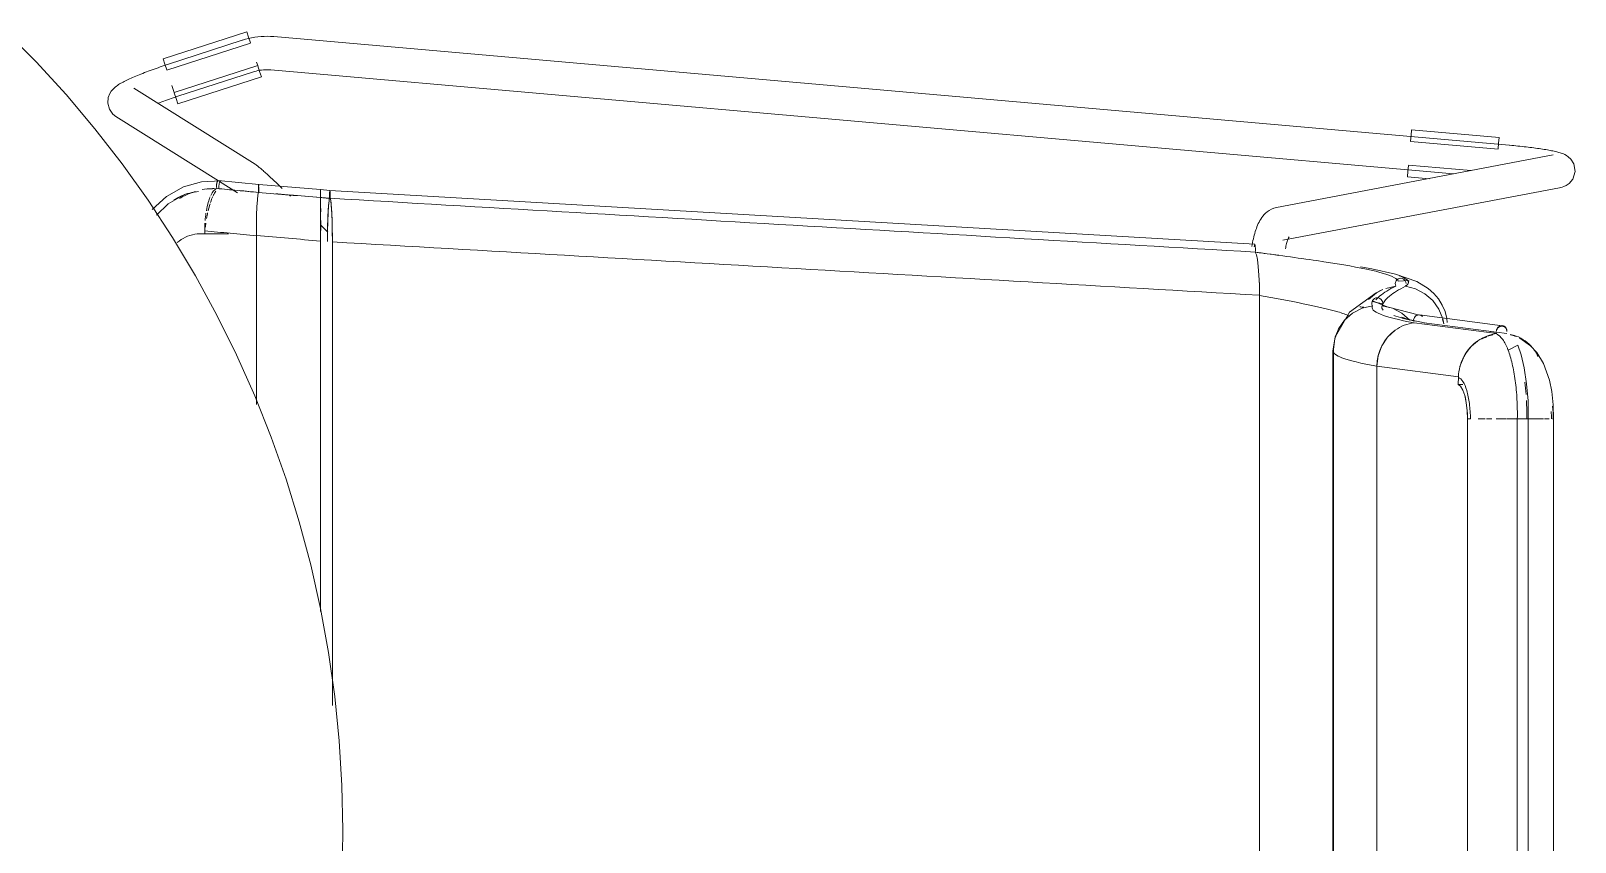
# Model space of a CAD drawing. Header units: millimetres. Extents: x 155927 to 317870, y -36033 to 97293.
# Drawn here: x 216810 to 217365, y 12302 to 12593 of the extents above; entities that cross this region are included whole.
import ezdxf

# ---------------------------------------------------------------- set-up
doc = ezdxf.new("R2010")
doc.units = ezdxf.units.MM
doc.header["$MEASUREMENT"] = 0
doc.layers.add('I-FURN', color=8, linetype='CONTINUOUS', lineweight=9)

msp = doc.modelspace()

# ---------------------------------------------------------------- linework, layer by layer
at = {"layer": 'I-FURN'}
for p, q in [((216812.24, 12581.56), (216800.99, 12592.94)), ((216857.9, 12582.57), (216887.91, 12592.26)), ((216887.91, 12592.26), (216888.54, 12590.31)), ((216859.21, 12578.53), (216889.21, 12588.22)), ((216886.27, 12589.26), (216859.46, 12580.55)), ((216886.32, 12589.28), (216886.27, 12589.26)), ((216887.41, 12589.6), (216886.32, 12589.28)), ((216888.52, 12589.89), (216887.41, 12589.6)), ((216889.63, 12590.13), (216888.52, 12589.89)), ((216888.54, 12590.31), (216889.17, 12588.34)), ((216890.76, 12590.33), (216889.63, 12590.13)), ((216891.89, 12590.48), (216890.76, 12590.33)), ((216893.03, 12590.58), (216891.89, 12590.48)), ((216894.17, 12590.64), (216893.03, 12590.58)), ((216895.31, 12590.66), (216894.17, 12590.64)), ((216896.45, 12590.62), (216895.31, 12590.66)), ((216897.59, 12590.55), (216896.45, 12590.62)), ((217340.91, 12551.6), (216897.59, 12590.54)), ((216823.03, 12569.75), (216812.24, 12581.56)), ((216857.52, 12579.91), (216858.26, 12580.15)), ((216858.53, 12580.62), (216857.9, 12582.57)), ((216858.26, 12580.15), (216859, 12580.4)), ((216859.17, 12578.65), (216858.53, 12580.62)), ((216859, 12580.4), (216859.46, 12580.55)), ((216891.82, 12580.15), (216861.81, 12570.46)), ((216891.41, 12581.41), (216891.79, 12580.25)), ((216891.86, 12580.03), (216892.49, 12578.06)), ((216843.48, 12574.26), (216843.92, 12574.48)), ((216843.92, 12574.48), (216844.37, 12574.71)), ((216844.37, 12574.71), (216844.85, 12574.94)), ((216844.85, 12574.94), (216845.34, 12575.18)), ((216845.34, 12575.18), (216845.85, 12575.41)), ((216845.85, 12575.41), (216846.38, 12575.65)), ((216846.38, 12575.65), (216846.92, 12575.89)), ((216846.92, 12575.89), (216847.48, 12576.13)), ((216847.48, 12576.13), (216848.06, 12576.38)), ((216848.06, 12576.38), (216848.66, 12576.62)), ((216848.66, 12576.62), (216849.27, 12576.87)), ((216849.27, 12576.87), (216849.89, 12577.12)), ((216849.89, 12577.12), (216850.53, 12577.38)), ((216850.53, 12577.38), (216851.19, 12577.63)), ((216851.19, 12577.63), (216851.85, 12577.88)), ((216851.85, 12577.88), (216852.53, 12578.14)), ((216852.53, 12578.14), (216853.22, 12578.39)), ((216853.22, 12578.39), (216853.92, 12578.65)), ((216853.92, 12578.65), (216854.62, 12578.9)), ((216854.62, 12578.9), (216855.34, 12579.16)), ((216855.34, 12579.16), (216856.06, 12579.41)), ((216856.06, 12579.41), (216856.79, 12579.66)), ((216856.79, 12579.66), (216857.52, 12579.91)), ((216863.12, 12566.42), (216893.12, 12576.11)), ((216863.16, 12569.14), (216889.98, 12577.85)), ((216889.98, 12577.85), (216890.62, 12578.04)), ((216890.62, 12578.04), (216891.26, 12578.21)), ((216891.26, 12578.21), (216891.9, 12578.35)), ((216891.9, 12578.35), (216892.56, 12578.46)), ((216892.49, 12578.06), (216893.12, 12576.11)), ((216892.56, 12578.46), (216893.21, 12578.55)), ((216893.21, 12578.55), (216893.87, 12578.61)), ((216893.87, 12578.61), (216894.53, 12578.65)), ((216894.53, 12578.65), (216895.19, 12578.66)), ((216895.19, 12578.66), (216895.86, 12578.64)), ((216895.86, 12578.64), (216896.52, 12578.6)), ((216896.52, 12578.6), (216896.54, 12578.59)), ((216896.54, 12578.59), (217320.89, 12541.31)), ((216833.33, 12557.51), (216823.03, 12569.75)), ((216838.17, 12568.72), (216838.69, 12570.1)), ((216838.69, 12570.1), (216839.26, 12571.01)), ((216839.26, 12571.01), (216839.78, 12571.64)), ((216839.78, 12571.64), (216840.24, 12572.1)), ((216840.24, 12572.1), (216840.67, 12572.47)), ((216840.67, 12572.47), (216841.07, 12572.78)), ((216841.07, 12572.78), (216841.46, 12573.06)), ((216841.46, 12573.06), (216841.85, 12573.32)), ((216841.85, 12573.32), (216842.24, 12573.56)), ((216842.24, 12573.56), (216842.64, 12573.8)), ((216842.64, 12573.8), (216843.05, 12574.03)), ((216843.05, 12574.03), (216843.48, 12574.26)), ((216890.89, 12544.75), (216847.3, 12572.06)), ((216860.98, 12573.04), (216861.78, 12570.56)), ((216862.49, 12568.37), (216861.85, 12570.34)), ((216862.14, 12568.8), (216862.84, 12569.03)), ((216862.84, 12569.03), (216863.16, 12569.14)), ((216838, 12566.74), (216838.17, 12568.72)), ((216838.59, 12564.51), (216838, 12566.74)), ((216839.81, 12562.78), (216838.59, 12564.51)), ((216856.19, 12566.69), (216856.81, 12566.93)), ((216856.81, 12566.93), (216857.45, 12567.16)), ((216857.45, 12567.16), (216858.09, 12567.4)), ((216858.09, 12567.4), (216858.75, 12567.63)), ((216858.75, 12567.63), (216859.42, 12567.87)), ((216859.42, 12567.87), (216860.09, 12568.1)), ((216860.09, 12568.1), (216860.77, 12568.34)), ((216860.77, 12568.34), (216861.45, 12568.57)), ((216861.45, 12568.57), (216862.14, 12568.8)), ((216863.12, 12566.42), (216862.49, 12568.37)), ((216839.81, 12562.78), (216840.93, 12561.89)), ((216840.93, 12561.89), (216877.7, 12538.86)), ((216843.14, 12544.87), (216833.33, 12557.51)), ((217305.52, 12552.94), (217336.93, 12550.18)), ((217305.53, 12553.06), (217305.71, 12555.13)), ((217305.71, 12555.13), (217305.89, 12557.17)), ((217305.89, 12557.17), (217337.3, 12554.41)), ((217337.13, 12552.37), (217336.94, 12550.3)), ((217337.3, 12554.41), (217337.13, 12552.37)), ((217356.76, 12548.12), (217257.47, 12529.3)), ((217341.07, 12551.58), (217340.91, 12551.6)), ((217341.82, 12551.52), (217341.07, 12551.58)), ((217342.57, 12551.45), (217341.82, 12551.52)), ((217343.32, 12551.37), (217342.57, 12551.45)), ((217344.06, 12551.3), (217343.32, 12551.37)), ((217344.8, 12551.22), (217344.06, 12551.3)), ((217345.54, 12551.15), (217344.8, 12551.22)), ((217346.26, 12551.07), (217345.54, 12551.15)), ((217346.98, 12550.98), (217346.26, 12551.07)), ((217347.69, 12550.9), (217346.98, 12550.98)), ((217348.39, 12550.82), (217347.69, 12550.9)), ((217349.08, 12550.73), (217348.39, 12550.82)), ((217349.75, 12550.64), (217349.08, 12550.73)), ((217350.42, 12550.56), (217349.75, 12550.64)), ((217351.06, 12550.47), (217350.42, 12550.56)), ((217351.7, 12550.38), (217351.06, 12550.47)), ((217352.32, 12550.29), (217351.7, 12550.38)), ((217352.92, 12550.2), (217352.32, 12550.29)), ((217353.51, 12550.1), (217352.92, 12550.2)), ((217354.08, 12550.01), (217353.51, 12550.1)), ((217354.63, 12549.92), (217354.08, 12550.01)), ((217355.16, 12549.83), (217354.63, 12549.92)), ((217355.67, 12549.73), (217355.16, 12549.83)), ((217356.17, 12549.64), (217355.67, 12549.73)), ((217356.65, 12549.54), (217356.17, 12549.64)), ((217357.11, 12549.44), (217356.65, 12549.54)), ((217357.55, 12549.35), (217357.11, 12549.44)), ((217357.98, 12549.25), (217357.55, 12549.35)), ((217358.39, 12549.14), (217357.98, 12549.25)), ((217358.79, 12549.03), (217358.39, 12549.14)), ((217359.19, 12548.92), (217358.79, 12549.03)), ((217359.58, 12548.79), (217359.19, 12548.92)), ((217359.99, 12548.65), (217359.58, 12548.79)), ((217360.42, 12548.48), (217359.99, 12548.65)), ((217360.89, 12548.27), (217360.42, 12548.48)), ((217361.45, 12547.96), (217360.89, 12548.27)), ((217362.15, 12547.49), (217361.45, 12547.96)), ((217363.06, 12546.63), (217362.15, 12547.49)), ((216852.44, 12531.85), (216843.14, 12544.87)), ((216890.89, 12544.75), (216891.21, 12544.54)), ((216891.21, 12544.54), (216891.47, 12544.35)), ((216891.47, 12544.35), (216891.7, 12544.18)), ((216891.7, 12544.18), (216891.92, 12544.01)), ((216891.92, 12544.01), (216892.14, 12543.83)), ((216892.14, 12543.83), (216892.37, 12543.64)), ((216892.37, 12543.64), (216892.61, 12543.44)), ((216892.61, 12543.44), (216892.87, 12543.22)), ((216892.87, 12543.22), (216893.13, 12542.99)), ((216893.13, 12542.99), (216893.41, 12542.75)), ((216893.41, 12542.75), (216893.71, 12542.49)), ((216893.71, 12542.49), (216894.02, 12542.22)), ((216894.02, 12542.22), (216894.34, 12541.93)), ((216894.34, 12541.93), (216894.67, 12541.63)), ((216894.67, 12541.63), (216895.03, 12541.31)), ((216895.03, 12541.31), (216895.39, 12540.98)), ((217304.41, 12540.26), (217304.59, 12542.3)), ((217304.59, 12542.3), (217304.77, 12544.37)), ((217327.26, 12542.52), (217304.78, 12544.49)), ((217364.1, 12544.98), (217363.06, 12546.63)), ((217363.75, 12539.47), (217364.59, 12542.22)), ((217364.59, 12542.22), (217364.1, 12544.98)), ((216865.13, 12536.64), (216859.12, 12533.25)), ((216871.65, 12538.52), (216865.13, 12536.64)), ((216878.56, 12538.8), (216871.65, 12538.52)), ((216877.66, 12538.93), (216892.15, 12537.5)), ((216878.04, 12538.64), (216884.52, 12534.58)), ((216892.06, 12536.11), (216892.05, 12535.62)), ((216892.05, 12535.62), (216892.06, 12536.11)), ((216892.07, 12536.57), (216892.06, 12536.11)), ((216892.06, 12536.11), (216892.07, 12536.56)), ((216892.08, 12536.95), (216892.07, 12536.57)), ((216892.07, 12536.56), (216892.08, 12536.95)), ((216892.1, 12537.25), (216892.08, 12536.95)), ((216892.08, 12536.95), (216892.1, 12537.24)), ((216892.13, 12537.44), (216892.1, 12537.25)), ((216892.13, 12537.43), (216892.15, 12537.5)), ((216892.15, 12537.5), (216892.13, 12537.44)), ((216892.15, 12537.5), (216914.36, 12535.68)), ((216892.18, 12537.44), (216892.15, 12537.5)), ((216892.15, 12537.5), (216892.18, 12537.44)), ((216892.2, 12537.25), (216892.18, 12537.44)), ((216892.18, 12537.44), (216892.2, 12537.25)), ((216892.23, 12536.96), (216892.2, 12537.25)), ((216892.2, 12537.25), (216892.23, 12536.96)), ((216892.25, 12536.13), (216892.24, 12536.58)), ((216892.24, 12536.58), (216892.25, 12536.12)), ((216892.26, 12535.64), (216892.25, 12536.13)), ((216892.25, 12536.12), (216892.26, 12535.63)), ((216895.39, 12540.98), (216895.77, 12540.64)), ((216895.77, 12540.64), (216896.16, 12540.29)), ((216896.16, 12540.29), (216896.56, 12539.92)), ((216896.56, 12539.92), (216896.97, 12539.54)), ((216896.97, 12539.54), (216897.4, 12539.15)), ((216897.4, 12539.15), (216897.83, 12538.74)), ((216897.83, 12538.74), (216898.28, 12538.33)), ((216898.28, 12538.33), (216898.73, 12537.91)), ((216898.73, 12537.91), (216899.19, 12537.47)), ((216899.19, 12537.47), (216899.66, 12537.03)), ((216899.66, 12537.03), (216900.14, 12536.59)), ((216900.14, 12536.59), (216900.63, 12536.13)), ((216914.36, 12535.68), (216914.35, 12535.61)), ((216914.35, 12535.61), (216914.36, 12535.67)), ((216914.36, 12535.61), (216914.36, 12535.68)), ((216917.71, 12535.41), (216914.36, 12535.67)), ((216914.36, 12535.67), (216914.36, 12535.6)), ((217259.7, 12517.51), (217359, 12536.33)), ((217304.41, 12540.26), (217312.3, 12539.57)), ((217359.41, 12536.42), (217359, 12536.33)), ((217359.93, 12536.55), (217359.41, 12536.42)), ((217360.55, 12536.77), (217359.93, 12536.55)), ((217361.35, 12537.14), (217360.55, 12536.77)), ((217362.43, 12537.89), (217361.35, 12537.14)), ((217363.75, 12539.47), (217362.43, 12537.89)), ((216861.21, 12518.47), (216852.44, 12531.85)), ((216859.12, 12533.25), (216853.97, 12528.51)), ((216859.7, 12530.57), (216855.48, 12526.54)), ((216865.53, 12533.94), (216859.7, 12530.57)), ((216891.69, 12532.03), (216891.54, 12529.55)), ((216891.54, 12529.59), (216891.69, 12532.03)), ((216891.69, 12532.05), (216891.87, 12533.76)), ((216891.87, 12533.76), (216891.69, 12532.03)), ((216891.87, 12533.77), (216892.06, 12534.65)), ((216892.06, 12534.65), (216891.87, 12533.76)), ((216892.05, 12535.62), (216892.05, 12535.12)), ((216892.05, 12535.12), (216892.05, 12535.62)), ((216892.05, 12535.12), (216892.06, 12534.65)), ((216892.06, 12534.65), (216892.05, 12535.12)), ((216892.25, 12534.67), (216892.26, 12535.14)), ((216892.26, 12535.14), (216892.25, 12534.66)), ((216892.26, 12535.14), (216892.26, 12535.64)), ((216892.26, 12535.63), (216892.26, 12535.14)), ((216903.11, 12533.77), (216903.62, 12533.29)), ((216914.31, 12527.7), (216914.32, 12530.2)), ((216914.32, 12530.2), (216914.31, 12527.7)), ((216914.32, 12530.2), (216914.33, 12531.95)), ((216914.33, 12531.95), (216914.32, 12530.2)), ((216914.33, 12531.95), (216914.35, 12532.84)), ((216914.35, 12532.84), (216914.33, 12531.95)), ((216914.35, 12535.42), (216914.35, 12535.61)), ((216914.35, 12535.61), (216914.35, 12535.42)), ((216914.35, 12535.13), (216914.35, 12535.42)), ((216914.35, 12535.42), (216914.35, 12535.13)), ((216914.35, 12534.74), (216914.35, 12535.13)), ((216914.35, 12535.13), (216914.35, 12534.75)), ((216914.35, 12534.75), (216914.35, 12534.3)), ((216914.35, 12534.29), (216914.35, 12534.74)), ((216914.35, 12534.3), (216914.35, 12533.81)), ((216914.35, 12533.8), (216914.35, 12534.29)), ((216914.35, 12533.81), (216914.35, 12533.31)), ((216914.35, 12533.31), (216914.35, 12533.8)), ((216914.35, 12532.84), (216914.35, 12533.31)), ((216914.35, 12533.31), (216914.35, 12532.84)), ((216914.36, 12535.42), (216914.36, 12535.61)), ((216914.36, 12535.6), (216914.36, 12535.42)), ((216914.36, 12535.42), (216914.36, 12535.12)), ((216914.36, 12535.12), (216914.36, 12535.42)), ((216914.36, 12535.12), (216914.36, 12534.74)), ((216914.36, 12534.74), (216914.36, 12535.12)), ((216914.36, 12534.74), (216914.36, 12534.29)), ((216914.36, 12534.29), (216914.36, 12534.74)), ((216914.36, 12534.29), (216914.36, 12533.8)), ((216914.36, 12533.8), (216914.36, 12534.29)), ((216914.36, 12533.8), (216914.36, 12533.3)), ((216914.36, 12533.3), (216914.36, 12533.8)), ((216914.36, 12533.3), (216914.36, 12532.83)), ((216914.36, 12532.83), (216914.36, 12533.3)), ((216914.39, 12530.18), (216914.38, 12531.94)), ((216914.38, 12531.93), (216914.39, 12530.18)), ((216914.39, 12530.18), (216914.4, 12527.68)), ((216914.4, 12527.69), (216914.39, 12530.18)), ((216917.4, 12531.66), (216917.21, 12529.91)), ((216917.61, 12532.56), (216917.4, 12531.66)), ((216917.61, 12534.01), (216917.6, 12533.52)), ((216917.6, 12533.52), (216917.61, 12533.03)), ((216917.62, 12534.47), (216917.61, 12534.01)), ((216917.61, 12533.03), (216917.61, 12532.56)), ((216917.64, 12534.85), (216917.62, 12534.47)), ((216917.66, 12535.14), (216917.64, 12534.85)), ((216917.69, 12535.33), (216917.66, 12535.14)), ((216917.71, 12535.4), (216917.69, 12535.33)), ((216917.71, 12535.4), (217249.62, 12516.11)), ((216917.74, 12535.33), (216917.71, 12535.4)), ((216917.77, 12535.15), (216917.74, 12535.33)), ((216917.79, 12534.85), (216917.77, 12535.15)), ((216917.81, 12534.47), (216917.79, 12534.85)), ((216917.82, 12534.02), (216917.81, 12534.47)), ((216917.81, 12532.57), (216917.82, 12533.04)), ((216918.02, 12531.68), (216917.81, 12532.57)), ((216917.82, 12533.53), (216917.82, 12534.02)), ((216917.82, 12533.04), (216917.82, 12533.53)), ((216918.22, 12529.93), (216918.02, 12531.68)), ((216891.35, 12523.01), (216891.42, 12526.45)), ((216891.42, 12526.45), (216891.35, 12523.01)), ((216891.54, 12529.55), (216891.42, 12526.45)), ((216891.43, 12526.52), (216891.54, 12529.59)), ((216914.3, 12524.57), (216914.29, 12521)), ((216914.3, 12524.57), (216914.31, 12527.7)), ((216914.31, 12527.7), (216914.3, 12524.57)), ((216917.05, 12527.41), (216916.93, 12524.29)), ((216917.21, 12529.91), (216917.05, 12527.41)), ((216918.38, 12527.43), (216918.22, 12529.93)), ((216918.5, 12524.3), (216918.38, 12527.43)), ((217251.46, 12524.59), (217251.17, 12524.06)), ((217251.78, 12525.13), (217251.46, 12524.59)), ((217252.14, 12525.67), (217251.78, 12525.13)), ((217252.54, 12526.2), (217252.14, 12525.67)), ((217252.99, 12526.73), (217252.54, 12526.2)), ((217253.51, 12527.25), (217252.99, 12526.73)), ((217254.11, 12527.76), (217253.51, 12527.25)), ((217254.8, 12528.24), (217254.11, 12527.76)), ((217255.59, 12528.68), (217254.8, 12528.24)), ((217256.48, 12529.05), (217255.59, 12528.68)), ((217257.47, 12529.3), (217256.48, 12529.05)), ((216881.28, 12519.86), (216871.53, 12519.86)), ((216872.77, 12519.81), (216872.77, 12520.85)), ((216891.35, 12522.92), (216891.32, 12519.15)), ((216891.32, 12519.27), (216891.35, 12522.92)), ((216891.32, 12519.15), (216891.32, 12458.6)), ((216891.32, 12458.6), (216891.32, 12519.15)), ((216914.29, 12521), (216914.3, 12524.56)), ((216914.29, 12517.21), (216914.29, 12521)), ((216914.29, 12521), (216914.29, 12517.21)), ((216916.97, 12520.44), (216914.3, 12523.01)), ((216914.41, 12524.56), (216914.42, 12521)), ((216914.42, 12521), (216914.41, 12524.56)), ((216916.85, 12520.74), (216916.82, 12517.06)), ((216916.93, 12524.29), (216916.85, 12520.74)), ((216918.58, 12520.73), (216918.5, 12524.3)), ((216918.61, 12516.95), (216918.58, 12520.73)), ((217249.43, 12519.35), (217249.27, 12518.71)), ((217249.61, 12519.98), (217249.43, 12519.35)), ((217249.79, 12520.6), (217249.61, 12519.98)), ((217249.98, 12521.2), (217249.79, 12520.6)), ((217250.19, 12521.79), (217249.98, 12521.2)), ((217250.41, 12522.37), (217250.19, 12521.79)), ((217250.64, 12522.94), (217250.41, 12522.37)), ((217250.9, 12523.5), (217250.64, 12522.94)), ((217251.17, 12524.06), (217250.9, 12523.5)), ((216869.43, 12504.75), (216861.21, 12518.47)), ((216914.29, 12384.38), (216914.29, 12517.21)), ((216914.29, 12517.21), (216914.29, 12384.38)), ((216918.61, 12350.68), (216918.61, 12516.95)), ((216918.61, 12516.95), (216918.61, 12350.68)), ((217248.72, 12516.01), (217248.6, 12515.3)), ((217248.84, 12516.7), (217248.72, 12516.01)), ((217248.98, 12517.38), (217248.84, 12516.7)), ((217249.12, 12518.05), (217248.98, 12517.38)), ((217249.27, 12518.71), (217249.12, 12518.05)), ((217249.44, 12515.2), (217249.48, 12515.58)), ((217249.48, 12515.57), (217249.44, 12515.19)), ((217249.48, 12515.58), (217249.52, 12515.87)), ((217249.52, 12515.86), (217249.48, 12515.57)), ((217249.62, 12516.11), (217249.57, 12516.05)), ((217249.57, 12516.05), (217249.62, 12516.11)), ((217249.73, 12515.85), (217249.77, 12515.55)), ((217249.77, 12515.55), (217249.73, 12515.84)), ((217249.8, 12515.16), (217249.77, 12515.55)), ((217249.77, 12515.55), (217249.8, 12515.16)), ((217249.83, 12514.71), (217249.8, 12515.16)), ((217249.8, 12515.16), (217249.83, 12514.71)), ((217249.81, 12513.25), (217249.83, 12513.72)), ((217249.83, 12513.72), (217249.81, 12513.25)), ((217249.83, 12514.21), (217249.83, 12514.71)), ((217249.83, 12514.71), (217249.83, 12514.22)), ((217249.83, 12514.22), (217249.83, 12513.72)), ((217249.83, 12513.72), (217249.83, 12514.21)), ((217260.73, 12514.96), (217260.63, 12514.47)), ((217260.83, 12515.43), (217260.73, 12514.96)), ((217260.93, 12515.88), (217260.83, 12515.43)), ((217261.04, 12516.3), (217260.93, 12515.88)), ((217261.15, 12516.7), (217261.04, 12516.3)), ((217261.26, 12517.06), (217261.15, 12516.7)), ((217261.36, 12517.4), (217261.26, 12517.06)), ((217261.47, 12517.7), (217261.36, 12517.4)), ((217261.57, 12517.97), (217261.47, 12517.7)), ((217261.67, 12518.2), (217261.57, 12517.97)), ((217261.75, 12518.4), (217261.67, 12518.2)), ((217261.83, 12518.55), (217261.75, 12518.4)), ((217261.88, 12518.64), (217261.83, 12518.55)), ((217261.92, 12518.71), (217261.88, 12518.64)), ((217261.93, 12518.73), (217261.92, 12518.71)), ((217249.81, 12513.25), (217250.21, 12512.34)), ((217250.21, 12512.34), (217249.81, 12513.25)), ((217250.21, 12512.34), (217250.58, 12510.61)), ((217250.58, 12510.6), (217250.21, 12512.34)), ((217250.58, 12510.6), (217250.89, 12508.13)), ((217250.89, 12508.1), (217250.58, 12510.6)), ((217250.89, 12508.1), (217251.13, 12505.05)), ((217251.13, 12505), (217250.89, 12508.1)), ((217291.6, 12507.27), (217287.54, 12508)), ((216877.1, 12490.71), (216869.43, 12504.75)), ((217251.13, 12505), (217251.28, 12501.53)), ((217251.28, 12501.46), (217251.13, 12505)), ((217300.12, 12505.38), (217291.6, 12507.27)), ((217300.13, 12502.52), (217300.04, 12502.02)), ((217300.04, 12502.02), (217300.13, 12502.51)), ((217307.75, 12502.71), (217300.12, 12505.38)), ((217300.34, 12502.97), (217300.13, 12502.52)), ((217300.13, 12502.51), (217300.34, 12502.96)), ((217300.34, 12502.96), (217300.66, 12503.34)), ((217300.66, 12503.34), (217300.34, 12502.97)), ((217300.66, 12503.34), (217301.06, 12503.63)), ((217301.06, 12503.63), (217300.66, 12503.34)), ((217301.52, 12503.82), (217301.06, 12503.63)), ((217301.06, 12503.63), (217301.52, 12503.81)), ((217304.95, 12503.07), (217301.11, 12502.88)), ((217301.52, 12503.81), (217302.01, 12503.87)), ((217302.01, 12503.87), (217301.52, 12503.82)), ((217302.01, 12503.87), (217302.49, 12503.8)), ((217302.49, 12503.8), (217302.01, 12503.87)), ((217302.49, 12503.8), (217302.94, 12503.6)), ((217302.95, 12503.61), (217302.49, 12503.8)), ((217302.94, 12503.6), (217303.34, 12503.3)), ((217303.34, 12503.31), (217302.95, 12503.61)), ((217303.65, 12502.92), (217303.34, 12503.31)), ((217303.34, 12503.3), (217303.65, 12502.91)), ((217303.84, 12502.46), (217303.65, 12502.92)), ((217303.65, 12502.91), (217303.84, 12502.46)), ((217303.84, 12502.46), (217303.92, 12501.97)), ((217303.92, 12501.97), (217303.84, 12502.46)), ((217304.63, 12501.91), (217304.95, 12503.07)), ((217311.86, 12500.2), (217307.75, 12502.71)), ((217251.28, 12501.47), (217251.34, 12497.77)), ((217251.34, 12497.7), (217251.28, 12501.46)), ((217251.34, 12114.3), (217251.34, 12497.7)), ((217251.34, 12497.7), (217251.34, 12114.3)), ((217283.67, 12491.69), (217293.21, 12498.67)), ((217293.29, 12498.63), (217290.45, 12496.22)), ((217290.45, 12496.22), (217293.29, 12498.61)), ((217293.1, 12496.81), (217293.59, 12496.88)), ((217293.59, 12496.88), (217293.1, 12496.82)), ((217293.21, 12498.67), (217294.96, 12499.56)), ((217295.58, 12499.87), (217293.29, 12498.63)), ((217293.29, 12498.61), (217294.96, 12499.56)), ((217293.59, 12496.88), (217294.08, 12496.81)), ((217294.08, 12496.82), (217293.59, 12496.88)), ((217296.61, 12500.26), (217300.22, 12501.05)), ((217300.22, 12501.05), (217296.61, 12500.27)), ((217300.07, 12501.52), (217300.04, 12502.02)), ((217300.04, 12502.02), (217300.07, 12501.52)), ((217300.22, 12501.05), (217300.07, 12501.52)), ((217300.07, 12501.52), (217300.22, 12501.05)), ((217303.87, 12501.47), (217303.71, 12501)), ((217303.71, 12501), (217303.88, 12501.47)), ((217307.34, 12500.09), (217303.71, 12501)), ((217310.66, 12498.35), (217307.34, 12500.09)), ((217313.49, 12495.87), (217310.66, 12498.35)), ((217313.83, 12498.46), (217311.86, 12500.2)), ((217315.51, 12496.49), (217313.83, 12498.46)), ((217278.56, 12483.04), (217283.67, 12491.69)), ((217284.72, 12491.39), (217281.85, 12488.89)), ((217281.86, 12488.88), (217284.73, 12491.39)), ((217288.12, 12493.15), (217284.72, 12491.39)), ((217284.73, 12491.39), (217288.12, 12493.14)), ((217291.83, 12494.04), (217288.12, 12493.15)), ((217291.72, 12495.5), (217291.63, 12495.01)), ((217291.63, 12495.01), (217291.67, 12494.51)), ((217291.64, 12495), (217291.72, 12495.5)), ((217291.67, 12494.51), (217291.64, 12495)), ((217291.84, 12494.04), (217291.67, 12494.51)), ((217291.67, 12494.51), (217291.83, 12494.04)), ((217291.72, 12495.5), (217291.92, 12495.95)), ((217291.92, 12495.95), (217291.72, 12495.5)), ((217295.62, 12494.72), (217291.73, 12495.55)), ((217297.19, 12493.68), (217291.87, 12495.85)), ((217291.92, 12495.95), (217292.23, 12496.33)), ((217292.23, 12496.33), (217291.92, 12495.95)), ((217292.64, 12496.63), (217292.23, 12496.33)), ((217292.23, 12496.33), (217292.64, 12496.62)), ((217293.1, 12496.82), (217292.64, 12496.63)), ((217292.64, 12496.62), (217293.1, 12496.81)), ((217294.54, 12496.63), (217294.08, 12496.82)), ((217294.08, 12496.81), (217294.54, 12496.62)), ((217294.94, 12496.33), (217294.54, 12496.63)), ((217294.54, 12496.62), (217294.94, 12496.33)), ((217294.94, 12496.33), (217295.25, 12495.95)), ((217295.26, 12495.95), (217294.94, 12496.33)), ((217295.25, 12495.95), (217295.46, 12495.5)), ((217295.46, 12495.5), (217295.26, 12495.95)), ((217295.5, 12494.51), (217295.34, 12494.04)), ((217295.34, 12494.04), (217295.5, 12494.51)), ((217295.34, 12494.04), (217295.63, 12494)), ((217299.05, 12493.15), (217295.34, 12494.04)), ((217295.46, 12495.5), (217295.54, 12495)), ((217295.54, 12495.01), (217295.46, 12495.5)), ((217295.5, 12494.51), (217295.54, 12495.01)), ((217295.54, 12495), (217295.5, 12494.51)), ((217308.8, 12490.71), (217297.19, 12493.68)), ((217302.45, 12491.39), (217299.05, 12493.15)), ((217305.32, 12488.89), (217302.45, 12491.39)), ((217315.66, 12492.79), (217313.49, 12495.87)), ((217316.89, 12494.29), (217315.51, 12496.49)), ((217317.06, 12489.28), (217315.66, 12492.79)), ((217317.92, 12491.92), (217316.89, 12494.29)), ((217318.57, 12489.42), (217317.92, 12491.92)), ((216884.2, 12476.37), (216877.1, 12490.71)), ((217278.49, 12482.89), (217279.86, 12486.06)), ((217281.85, 12488.89), (217279.68, 12485.75)), ((217279.69, 12485.75), (217281.86, 12488.88)), ((217302.42, 12489.89), (217304.85, 12489.13)), ((217304.85, 12489.13), (217311.15, 12487.75)), ((217306.7, 12489.36), (217306.63, 12488.87)), ((217306.63, 12488.87), (217306.66, 12488.37)), ((217306.9, 12489.81), (217306.7, 12489.36)), ((217336.52, 12484.06), (217306.82, 12487.9)), ((217307.2, 12490.19), (217306.9, 12489.81)), ((217307.58, 12490.49), (217307.2, 12490.19)), ((217308.02, 12490.68), (217307.58, 12490.49)), ((217308.49, 12490.74), (217308.02, 12490.68)), ((217308.96, 12490.68), (217308.49, 12490.74)), ((217338.5, 12486.87), (217308.72, 12490.73)), ((217309.4, 12490.49), (217308.96, 12490.68)), ((217309.79, 12490.2), (217309.4, 12490.49)), ((217340.06, 12484.03), (217310.37, 12487.88)), ((217317.05, 12489.27), (217317.43, 12487.53)), ((217317.43, 12487.53), (217317.06, 12489.28)), ((217318.72, 12488), (217318.57, 12489.42)), ((217277.69, 12477.85), (217278.49, 12482.89)), ((217277.84, 12478.39), (217278.32, 12482.18)), ((217278.32, 12482.18), (217277.84, 12478.39)), ((217278.32, 12482.18), (217279.69, 12485.75)), ((217279.68, 12485.75), (217278.32, 12482.18)), ((217297.31, 12482.78), (217295.23, 12479.67)), ((217300.05, 12485.27), (217297.31, 12482.78)), ((217336.53, 12484.49), (217334.09, 12484.81)), ((217344.69, 12482.39), (217344.49, 12482.49)), ((217348.59, 12479.71), (217344.69, 12482.39)), ((216890.73, 12461.76), (216884.2, 12476.37)), ((217277.69, 12477.85), (217277.69, 12173.05)), ((217277.84, 12133.6), (217277.84, 12478.39)), ((217277.84, 12478.39), (217277.84, 12133.6)), ((217293.92, 12476.12), (217293.44, 12472.35)), ((217295.23, 12479.67), (217293.92, 12476.12)), ((217344.08, 12479.85), (217340.54, 12478.09)), ((217345.25, 12476.4), (217344.08, 12479.85)), ((217346.35, 12471.71), (217345.25, 12476.4)), ((217350.88, 12477.24), (217348.59, 12479.71)), ((217353.27, 12473.36), (217350.88, 12477.24)), ((217293.44, 12472.35), (217322.72, 12468.49)), ((217293.44, 12139.64), (217293.44, 12472.35)), ((217293.44, 12472.35), (217293.44, 12139.64)), ((217347.19, 12466.08), (217346.35, 12471.71)), ((217355.4, 12467.31), (217353.27, 12473.36)), ((217322.72, 12468.49), (217322.65, 12465.78)), ((217324.32, 12465.78), (217322.65, 12465.78)), ((217322.65, 12465.78), (217323.51, 12465.14)), ((217323.51, 12465.14), (217324.3, 12463.79)), ((217324.3, 12463.79), (217324.97, 12461.8)), ((217347.68, 12459.96), (217347.19, 12466.08)), ((217356.19, 12463.27), (217355.4, 12467.31)), ((216896.66, 12446.91), (216890.73, 12461.76)), ((217324.97, 12461.8), (217325.48, 12459.31)), ((217325.48, 12459.31), (217325.8, 12456.46)), ((217347.77, 12453.42), (217347.68, 12459.96)), ((217356.7, 12458.45), (217356.19, 12463.27)), ((217356.81, 12453.42), (217356.7, 12458.45)), ((217325.8, 12456.46), (217325.91, 12453.42)), ((217325.91, 12453.42), (217325.91, 12158.57)), ((217325.97, 12158.57), (217325.97, 12453.42)), ((217329.82, 12453.42), (217332.28, 12453.42)), ((217332.8, 12453.42), (217334.65, 12453.42)), ((217336.27, 12453.42), (217339.83, 12453.42)), ((217343.84, 12453.42), (217340.03, 12453.42)), ((217340.03, 12453.42), (217343.84, 12453.42)), ((217343.81, 12453.42), (217343.81, 12158.57)), ((217343.92, 12453.42), (217347.77, 12453.42)), ((217344.14, 12453.42), (217343.92, 12453.42)), ((217344.47, 12453.42), (217344.14, 12453.42)), ((217344.89, 12453.42), (217344.47, 12453.42)), ((217345.37, 12453.42), (217344.89, 12453.42)), ((217345.87, 12453.42), (217345.37, 12453.42)), ((217346.36, 12453.42), (217345.87, 12453.42)), ((217346.81, 12453.42), (217346.36, 12453.42)), ((217347.2, 12453.42), (217346.81, 12453.42)), ((217347.51, 12453.42), (217347.2, 12453.42)), ((217347.7, 12453.42), (217347.51, 12453.42)), ((217350.55, 12453.42), (217347.53, 12453.42)), ((217347.53, 12453.42), (217350.54, 12453.42)), ((217347.77, 12453.42), (217347.7, 12453.42)), ((217347.77, 12158.57), (217347.77, 12453.42)), ((217350.71, 12453.42), (217353.29, 12453.42)), ((217353.57, 12453.42), (217355.32, 12453.42)), ((217356.51, 12453.42), (217356.79, 12453.42)), ((217356.81, 12453.42), (217356.64, 12453.42)), ((217356.81, 12158.57), (217356.81, 12453.42)), ((216902, 12431.82), (216896.66, 12446.91)), ((216906.73, 12416.54), (216902, 12431.82)), ((216910.84, 12401.08), (216906.73, 12416.54)), ((216914.33, 12385.46), (216910.84, 12401.08)), ((216917.19, 12369.72), (216914.33, 12385.46)), ((216919.43, 12353.88), (216917.19, 12369.72)), ((216921.02, 12337.96), (216919.43, 12353.88)), ((216921.98, 12321.99), (216921.02, 12337.96)), ((216922.3, 12306), (216921.98, 12321.99)), ((216922.21, 12297.36), (216922.3, 12306))]:
    msp.add_line(p, q, dxfattribs=at)
for centre, major_axis, ratio, start_param, end_param in [((217308.51, 12472.22), (0, -15.78), 0.955139, 3.495799, 3.737346), ((217308.51, 12472.22), (0, -15.78), 0.955139, 3.254129, 3.495629), ((217308.49, 12488.78), (0, -1.96), 0.955139, 2.379629, 4.923331), ((217308.51, 12472.22), (0, -15.78), 0.955139, 3.737469, 4.704147), ((217341.06, 12453.42), (15.75, 0), 0.000004, 2.669107, 2.851347), ((217352.53, 12453.42), (0, 12.4), 0.287441, 4.712389, 4.932602)]:
    msp.add_ellipse(centre, major_axis=major_axis, ratio=ratio, start_param=start_param, end_param=end_param, dxfattribs=at)
for points in [[(216871.83, 12535.74), (216873.06, 12535.94), (216874.32, 12535.97), (216875.58, 12535.98)], [(216876.28, 12536.05), (216875.38, 12536.03), (216874.48, 12535.97), (216873.59, 12535.87)], [(216877.11, 12536.09), (216879.55, 12535.85), (216884.5, 12535.37), (216889.54, 12534.89), (216892.06, 12534.65)], [(216878.41, 12538.74), (216878.37, 12538.7), (216878.27, 12538.58), (216878.14, 12538.28), (216878.02, 12537.9), (216877.93, 12537.44), (216877.86, 12536.95), (216877.83, 12536.45), (216877.83, 12536.14), (216877.84, 12535.99)], [(216874.69, 12530.63), (216874.44, 12529.83), (216874.21, 12528.96), (216873.99, 12528.03)], [(216875.68, 12533.26), (216875.38, 12532.62), (216875.11, 12531.88), (216874.84, 12531.06)], [(216876.75, 12535.08), (216876.43, 12534.67), (216876.1, 12534.15), (216875.79, 12533.51)], [(216885.16, 12535.37), (216887.45, 12535.14), (216889.75, 12534.91), (216892.06, 12534.68)], [(216914.35, 12532.84), (216910.63, 12533.14), (216903.19, 12533.74), (216895.77, 12534.35), (216892.06, 12534.65)], [(216914.35, 12532.84), (216914.93, 12532.79), (216916.08, 12532.7), (216917.24, 12532.61), (216917.81, 12532.57)], [(216914.36, 12532.83), (216914.9, 12532.78), (216915.99, 12532.69), (216917.07, 12532.6), (216917.61, 12532.56)], [(216917.61, 12532.56), (216917.6, 12533.15), (216917.6, 12534.66), (216917.68, 12535.4), (216917.71, 12535.41)], [(217249.81, 12513.25), (217194.58, 12516.47), (217083.98, 12522.91), (216973.22, 12529.35), (216917.81, 12532.57)], [(216872.94, 12524.57), (216873.01, 12525.47), (216873.12, 12526.35), (216873.24, 12527.21)], [(216873.84, 12527.38), (216873.7, 12526.73), (216873.56, 12526.07), (216873.44, 12525.38)], [(216871.25, 12519.86), (216871.76, 12519.87), (216872.27, 12519.85), (216872.77, 12519.81)], [(216872.77, 12520.85), (216872.78, 12521.8), (216872.81, 12522.73), (216872.87, 12523.63)], [(216872.77, 12520.85), (216875.8, 12520.59), (216881.94, 12520.05), (216888.19, 12519.46), (216891.32, 12519.15)], [(216873.19, 12523.69), (216873.12, 12523.22), (216873.07, 12522.74), (216873.02, 12522.27)], [(216891.32, 12519.27), (216895.15, 12518.93), (216898.97, 12518.59), (216902.8, 12518.24)], [(216902.8, 12518.24), (216906.63, 12517.9), (216910.46, 12517.56), (216914.29, 12517.21)], [(216918.61, 12516.95), (216974.13, 12513.75), (217029.64, 12510.56), (217085.1, 12507.36)], [(217249.82, 12513.23), (217252.64, 12512.87), (217255.48, 12512.52), (217258.29, 12512.16)], [(217085.1, 12507.36), (217140.56, 12504.17), (217195.98, 12500.97), (217251.34, 12497.77)], [(217287.37, 12493.65), (217287.84, 12493.59), (217288.31, 12493.54), (217288.77, 12493.48)], [(217291.84, 12494.04), (217291.29, 12493.01), (217293.25, 12490.97), (217301.32, 12488.92), (217306.82, 12487.9)], [(217295.34, 12494.04), (217295.05, 12493.49), (217295.19, 12492.95), (217295.76, 12492.4)], [(217299.49, 12490.5), (217301.39, 12489.84), (217304.2, 12489.19), (217307.24, 12488.53)], [(217336.52, 12484.06), (217335.28, 12483.91), (217332.9, 12483.33), (217329.56, 12481.56), (217326.72, 12479.03), (217324.53, 12475.89), (217323.12, 12472.29), (217322.76, 12469.79), (217322.72, 12468.49)], [(217324.66, 12475.58), (217325.86, 12477.83), (217327.49, 12480.07), (217329.64, 12481.22)], [(217331.01, 12482.07), (217331.63, 12482.42), (217332.29, 12482.65), (217332.96, 12482.85)], [(217333.2, 12483.07), (217333.79, 12483.28), (217334.4, 12483.42), (217335.01, 12483.55)], [(217336.51, 12483.85), (217337.24, 12483.5), (217338.64, 12482.19), (217339.91, 12479.72), (217340.48, 12478.26)], [(217341.39, 12483.59), (217342.08, 12483.43), (217342.75, 12483.23), (217343.41, 12482.98)], [(217277.84, 12478.39), (217277.74, 12478.21), (217277.69, 12478.03), (217277.69, 12477.85)], [(217323.27, 12472.02), (217323.56, 12473.14), (217324, 12474.19), (217324.5, 12475.25)], [(217351.33, 12475.8), (217350.93, 12476.62), (217350.47, 12477.41), (217349.94, 12478.13)], [(217322.73, 12468.24), (217323.29, 12468.12), (217324.39, 12467.17), (217325.78, 12463.85), (217326.74, 12459.05), (217327.01, 12455.32), (217327.03, 12453.42)], [(217346.56, 12466.57), (217346.74, 12465.16), (217346.91, 12463.71), (217347.02, 12462.24)], [(217325.96, 12454.26), (217325.9, 12457.04), (217325.54, 12459.58), (217325.02, 12461.8)], [(217347.13, 12460.02), (217347.24, 12457.84), (217347.28, 12455.64), (217347.24, 12453.42)], [(217356.53, 12458.02), (217356.66, 12456.55), (217356.72, 12455), (217356.72, 12453.42)]]:
    msp.add_open_spline(points, degree=3, dxfattribs=at)
for points, knots in [([(216874.95, 12533.57), (216875.27, 12534.25), (216875.97, 12535.38), (216876.71, 12535.94), (216877.11, 12536.09)], [0.6690305, 0.6690305, 0.6690305, 0.6690305, 0.8333333, 1, 1, 1, 1]), ([(216877.11, 12536.09), (216877.09, 12536.23), (216877.06, 12536.52), (216877.04, 12536.94), (216877.05, 12537.31), (216877.07, 12537.61), (216877.11, 12537.87), (216877.16, 12538.13), (216877.22, 12538.35), (216877.28, 12538.54), (216877.38, 12538.74), (216877.47, 12538.84), (216877.51, 12538.88)], [0, 0, 0, 0, 0.0555556, 0.1111111, 0.1666667, 0.1944444, 0.2222222, 0.2777778, 0.3055556, 0.3333333, 0.3888889, 0.4444444, 0.4444444, 0.4444444, 0.4444444]), ([(216861.65, 12531.88), (216862.54, 12532.45), (216865.36, 12534.11), (216868.46, 12534.73), (216870.6, 12535.01)], [0.591443, 0.591443, 0.591443, 0.591443, 0.6666667, 0.8236682, 0.8236682, 0.8236682, 0.8236682]), ([(216869.5, 12535.01), (216868.16, 12534.62), (216866.2, 12533.89), (216864.37, 12532.88), (216863.79, 12532.53)], [0.2297626, 0.2297626, 0.2297626, 0.2297626, 0.3333333, 0.3824546, 0.3824546, 0.3824546, 0.3824546]), ([(216873.37, 12528.06), (216873.56, 12529.16), (216873.97, 12531.02), (216874.5, 12532.47), (216874.74, 12533.07)], [0.3333333, 0.3333333, 0.3333333, 0.3333333, 0.5, 0.6319656, 0.6319656, 0.6319656, 0.6319656]), ([(216914.36, 12532.83), (216910.67, 12533.14), (216905.33, 12533.58), (216900, 12534.02), (216898.36, 12534.16)], [0, 0, 0, 0, 0.5, 0.7233886, 0.7233886, 0.7233886, 0.7233886]), ([(216916.82, 12517.06), (216916.82, 12519.57), (216916.88, 12523.34), (216917.04, 12527.53), (216917.26, 12530.88), (216917.47, 12532.27), (216917.61, 12532.56)], [-0.996036, -0.996036, -0.996036, -0.996036, -0.6666667, -0.5, -0.3333333, 0, 0, 0, 0]), ([(216917.71, 12535.41), (216917.73, 12535.4), (216917.76, 12535.27), (216917.79, 12534.87), (216917.81, 12534.49), (216917.82, 12534.03), (216917.83, 12533.54), (216917.82, 12533.03), (216917.82, 12532.72), (216917.81, 12532.57)], [-0.498493, -0.498493, -0.498493, -0.498493, -0.375, -0.3125, -0.25, -0.1875, -0.125, -0.0625, 0, 0, 0, 0]), ([(216917.81, 12532.57), (216917.96, 12532.29), (216918.17, 12530.9), (216918.39, 12527.54), (216918.51, 12524.37), (216918.59, 12520.77), (216918.61, 12518.22), (216918.61, 12516.95)], [-1, -1, -1, -1, -0.666667, -0.5, -0.333333, -0.166667, 0, 0, 0, 0]), ([(216862.88, 12516.7), (216863.79, 12517.46), (216866.78, 12519.39), (216870.39, 12520.02), (216872.77, 12519.81)], [0.5, 0.5, 0.5, 0.5, 0.6666667, 1, 1, 1, 1]), ([(217249.81, 12513.25), (217257.36, 12512.23), (217272.57, 12510.2), (217291.01, 12507.15), (217299.31, 12504.71), (217300.91, 12503.28), (217301.11, 12502.88)], [0, 0, 0, 0, 0.25, 0.5, 0.75, 0.8499411, 0.8499411, 0.8499411, 0.8499411]), ([(217301.5, 12504.77), (217302.13, 12504.54), (217305.04, 12503.28), (217305.27, 12502.02), (217303.71, 12501)], [0.6929173, 0.6929173, 0.6929173, 0.6929173, 0.75, 1, 1, 1, 1]), ([(217251.34, 12497.7), (217256.73, 12496.72), (217267.51, 12494.78), (217278.22, 12492.34), (217282.47, 12490.88), (217283.61, 12490.4)], [0, 0, 0, 0, 0.25, 0.5, 0.625, 0.625, 0.625, 0.625]), ([(217300.22, 12501.05), (217297.82, 12499.88), (217295.16, 12498.25), (217293.49, 12496.63), (217293.09, 12496.17)], [0, 0, 0, 0, 0.5, 0.6963068, 0.6963068, 0.6963068, 0.6963068]), ([(217303.71, 12501), (217301.31, 12499.84), (217297.88, 12497.74), (217296.09, 12495.65), (217295.62, 12494.72)], [0, 0, 0, 0, 0.5, 0.9025383, 0.9025383, 0.9025383, 0.9025383]), ([(217340.1, 12484.91), (217340.11, 12485.05), (217340.09, 12485.27), (217340.02, 12485.57), (217339.92, 12485.83), (217339.74, 12486.15), (217339.45, 12486.47), (217339.09, 12486.7), (217338.74, 12486.84), (217338.43, 12486.89), (217338.16, 12486.89), (217337.9, 12486.86), (217337.64, 12486.78), (217337.39, 12486.67), (217337.08, 12486.48), (217336.76, 12486.16), (217336.52, 12485.76), (217336.4, 12485.4), (217336.36, 12485.14), (217336.34, 12484.98), (217336.33, 12484.91)], [0.1111111, 0.1111111, 0.1111111, 0.1111111, 0.1666667, 0.1944444, 0.2222222, 0.2777778, 0.3333333, 0.3888889, 0.4444444, 0.4791667, 0.5138889, 0.5486111, 0.5833333, 0.6180556, 0.6527778, 0.7222222, 0.7916667, 0.8263889, 0.8611111, 0.8888889, 0.8888889, 0.8888889, 0.8888889]), ([(217336.43, 12485.31), (217336.47, 12485.42), (217336.56, 12485.66), (217336.84, 12486.07), (217337.39, 12486.52), (217338.26, 12486.78), (217339.04, 12486.55), (217339.55, 12486.15), (217339.85, 12485.77), (217340.04, 12485.31), (217340.08, 12484.98), (217340.09, 12484.82)], [-0.8125, -0.8125, -0.8125, -0.8125, -0.765625, -0.71875, -0.625, -0.5, -0.375, -0.3125, -0.25, -0.1875, -0.125, -0.125, -0.125, -0.125]), ([(217349.32, 12478.93), (217348.53, 12479.87), (217346.71, 12481.55), (217343.89, 12483.14), (217341.98, 12483.61), (217341.24, 12483.77)], [0.5, 0.5, 0.5, 0.5, 0.6666667, 0.8333333, 0.9365189, 0.9365189, 0.9365189, 0.9365189]), ([(217277.69, 12477.85), (217277.69, 12477.02), (217280.07, 12475.19), (217287.71, 12473.36), (217293.44, 12472.35)], [0.0892847, 0.0892847, 0.0892847, 0.0892847, 0.5, 1, 1, 1, 1]), ([(217340.54, 12478.09), (217341.09, 12476.67), (217342.08, 12473.34), (217343.18, 12467.28), (217343.81, 12460.42), (217343.88, 12455.77), (217343.84, 12453.42)], [0.3397465, 0.3397465, 0.3397465, 0.3397465, 0.5, 0.6666667, 0.8333333, 0.9999948, 0.9999948, 0.9999948, 0.9999948])]:
    msp.add_open_spline(points, degree=3, knots=knots, dxfattribs=at)

doc.saveas('drawing.dxf')
